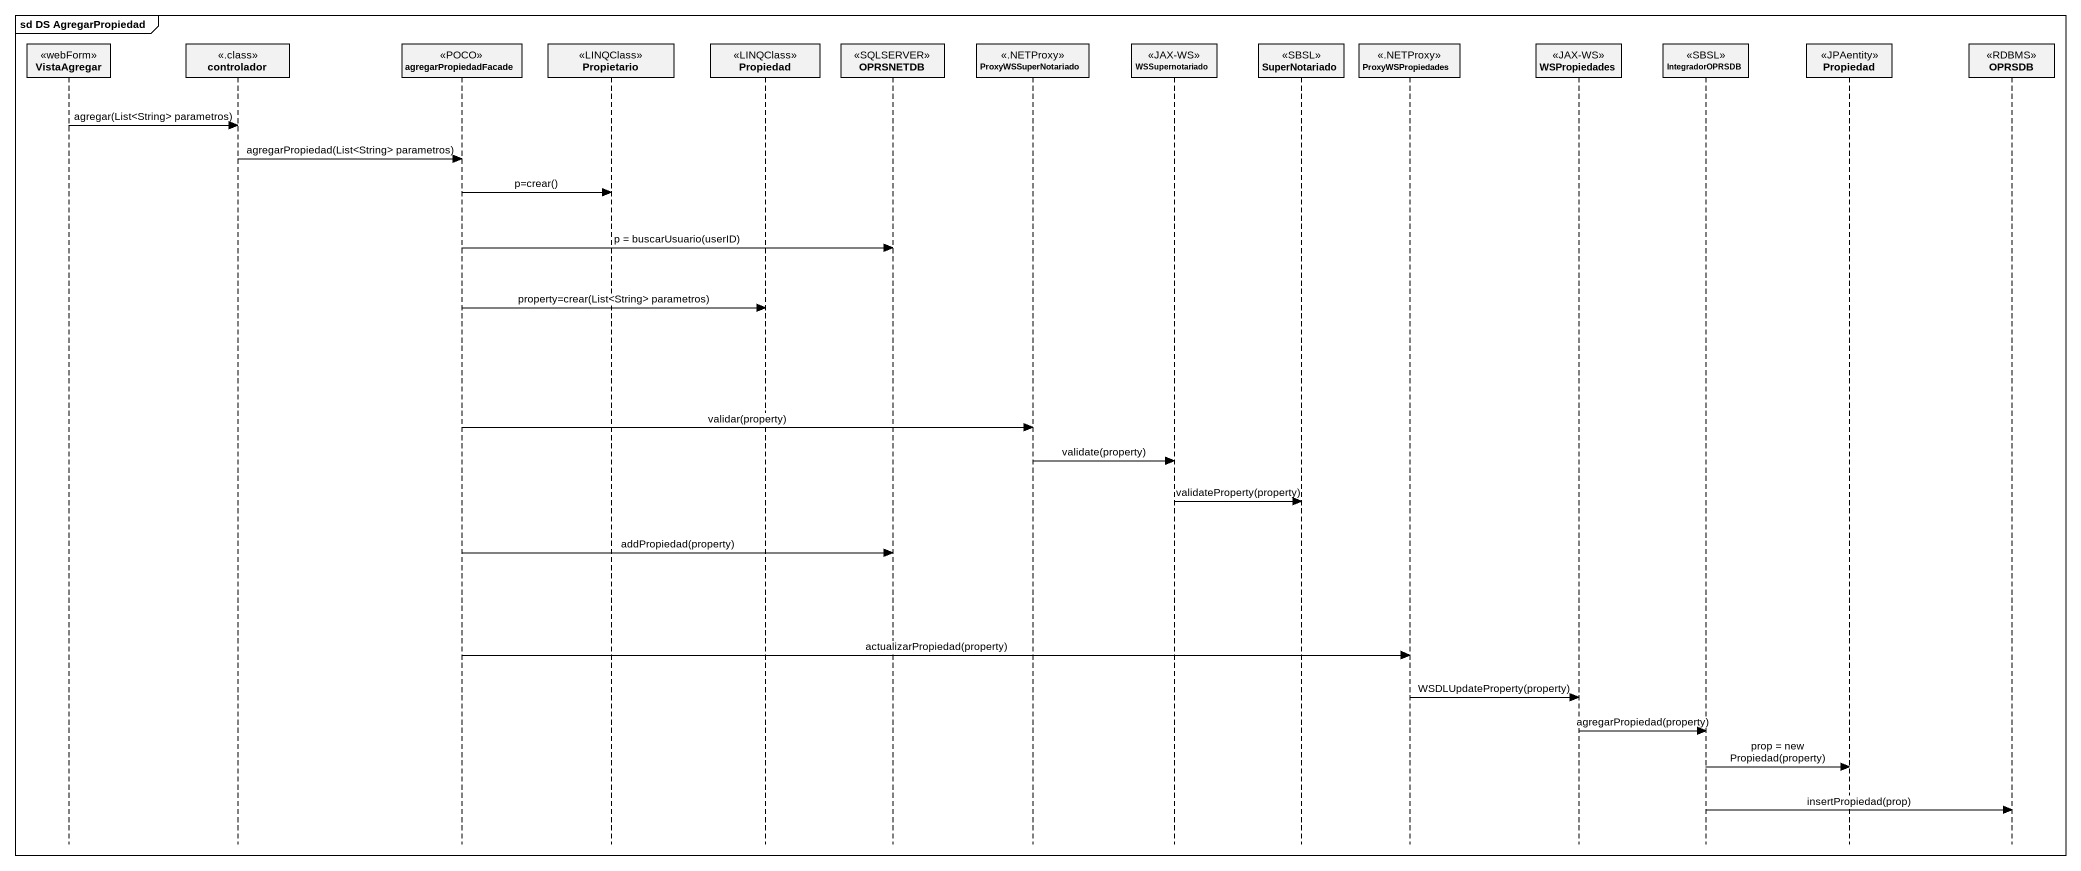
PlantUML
@startuml
mainframe sd DS AgregarPropiedad
hide footbox
participant VistaAgregar <<webForm>>
participant controlador <<.class>>
participant agregarPropiedadFacade <<POCO>>
participant Propietario <<LINQClass>>
participant Propiedad <<LINQClass>>
participant OPRSNETDB <<SQLSERVER>>
participant ProxyWSSuperNotariado <<.NETProxy>>
participant WSSupernotariado <<JAX-WS>>
participant SuperNotariado <<SBSL>>
participant ProxyWSPropiedades <<.NETProxy>>
participant WSPropiedades <<JAX-WS>>
participant IntegradorOPRSDB <<SBSL>>
participant "Propiedad" as Propiedad_2 <<JPAentity>>
participant OPRSDB <<RDBMS>>

VistaAgregar -> controlador : agregar(List<String> parametros)
controlador -> agregarPropiedadFacade : agregarPropiedad(List<String> parametros)
agregarPropiedadFacade -> Propietario : p=crear()
agregarPropiedadFacade -> OPRSNETDB : p = buscarUsuario(userID)
agregarPropiedadFacade -> Propiedad : property=crear(List<String> parametros)
agregarPropiedadFacade -> ProxyWSSuperNotariado : validar(property)
ProxyWSSuperNotariado -> WSSupernotariado : validate(property)
WSSupernotariado -> SuperNotariado : validateProperty(property)
agregarPropiedadFacade -> OPRSNETDB : addPropiedad(property)
agregarPropiedadFacade -> ProxyWSPropiedades : actualizarPropiedad(property)
ProxyWSPropiedades -> WSPropiedades : WSDLUpdateProperty(property)
WSPropiedades -> IntegradorOPRSDB : agregarPropiedad(property)
IntegradorOPRSDB -> Propiedad_2 : prop = new Propiedad(property)
IntegradorOPRSDB -> OPRSDB : insertPropiedad(prop)
@enduml
